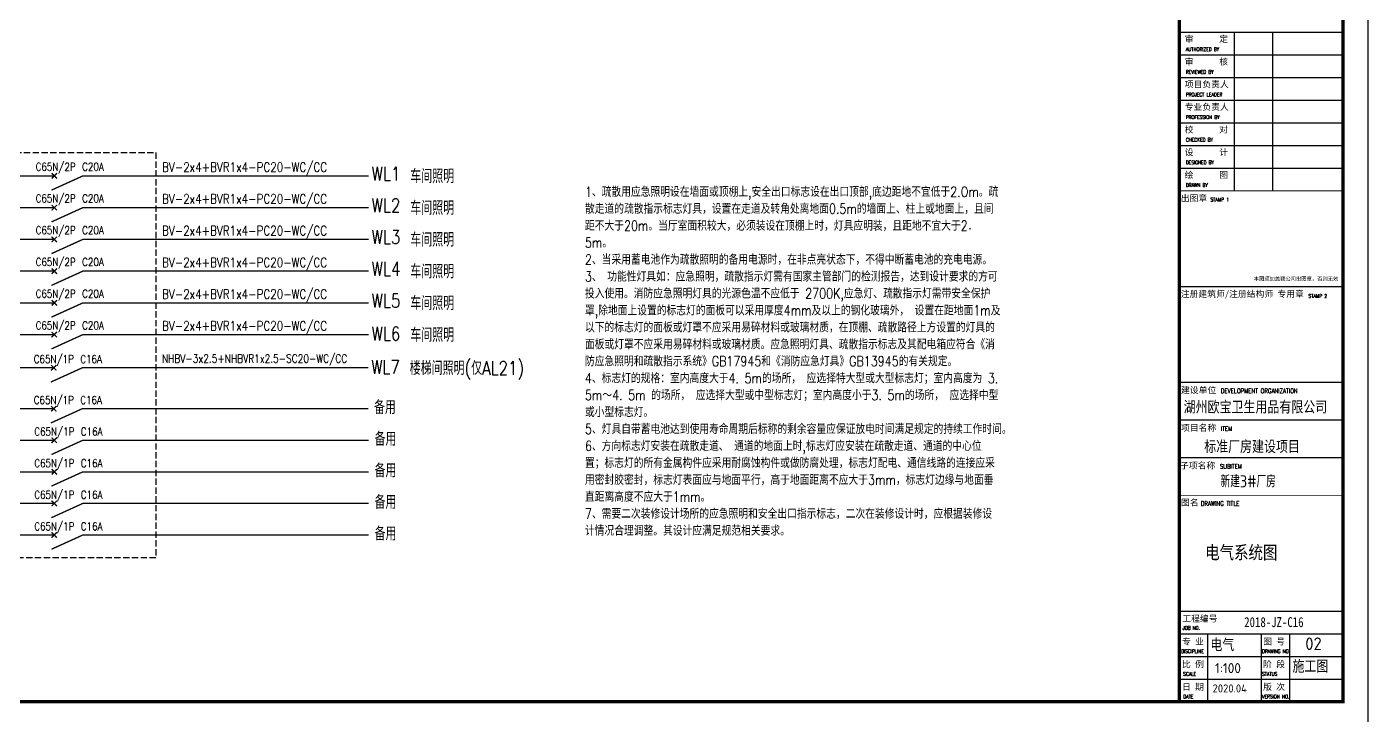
# Model space of a CAD drawing. Extents: x -55118 to 386282, y -631686 to -470886.
# Drawn here: x 17709 to 70982, y -571821 to -544472 of the extents above; entities that cross this region are included whole.
import ezdxf
from ezdxf.enums import TextEntityAlignment as Align

# ---------------------------------------------------------------- set-up
doc = ezdxf.new("R2010")
doc.units = 0
doc.header["$LTSCALE"] = 1000
doc.header["$MEASUREMENT"] = 0
doc.linetypes.add('DASH', pattern=[0.35, 0.25, -0.1])
doc.layers.get('0').update_dxf_attribs({"linetype": 'CONTINUOUS'})
for name, color, linetype in [('DOTLN', 2, 'DASH'), ('ELEMENT', 3, 'CONTINUOUS'), ('PUB_TEXT', 7, 'CONTINUOUS'), ('SIG_TEXT', 7, 'CONTINUOUS'), ('WIRE-系统', 4, 'CONTINUOUS'), ('图层1', 53, 'CONTINUOUS'), ('图框', 4, 'CONTINUOUS')]:
    doc.layers.add(name, color=color, linetype=linetype)
doc.styles.add('-黑体', font='simhei.ttf', dxfattribs={"width": 0.8})
doc.styles.add('_HZTXT', font='txt.shx', dxfattribs={"width": 0.8, "bigfont": 'hztxt.shx'})
doc.styles.add('_TEL_DIM', font='SIMPLEX', dxfattribs={"width": 0.8, "height": 3.5, "bigfont": 'HZTXT'})
doc.styles.add('HZTXT', font='txt.shx', dxfattribs={"width": 0.8, "bigfont": 'hztxt.shx'})
doc.styles.add('iIcon2', font='')
doc.styles.add('MIMI-TKWZ', font='romanc.shx', dxfattribs={"width": 0.75, "oblique": 15, "bigfont": 'bigfont.shx'})
doc.styles.get("Standard").update_dxf_attribs({"font": 'GBENOR', "bigfont": 'GBCBIG'})
doc.styles.add('STYLE1', font='tssdeng.shx', dxfattribs={"height": 8, "bigfont": 'tssdchn.shx'})
doc.styles.add('宋体', font='', dxfattribs={"width": 0.8})
doc.styles.get('iIcon2').set_extended_font_data('SimSun')
doc.styles.get('宋体').set_extended_font_data('SimSun')

# ---------------------------------------------------------------- blocks, each defined once
blk = doc.blocks.new('$element$00000497')
at = {"const_width": 0.0233}
for points in [[(0, 0), (0, -0.25)], [(0, -1), (0, -0.75), (-0.25, -0.2)], [(-0.047, -0.297), (0.047, -0.203)], [(-0.047, -0.203), (0.047, -0.297)]]:
    blk.add_lwpolyline(points, dxfattribs=at)
at = {"flags": 9}
blk.add_attdef('S', (0, 0), '', height=0.00000667, dxfattribs=at)

msp = doc.modelspace()

# ---------------------------------------------------------------- linework, layer by layer
at = {"layer": 'DOTLN', "color": 4, "linetype": 'DASH'}
for p, q in [((7441.7, -549471.2), (22830.7, -549471.2)), ((22830.7, -549471.2), (22830.7, -565574.7)), ((22830.7, -565574.7), (7441.7, -565574.7))]:
    msp.add_line(p, q, dxfattribs=at)
at = {"layer": 'WIRE-系统', "color": 4, "const_width": 53}
for points in [[(16211.8, -550394.2), (18232.7, -550394.2)], [(20503, -550394.2), (31291.6, -550394.2)], [(16211.8, -551655.5), (18232.7, -551655.5)], [(20503, -551655.5), (31291.6, -551655.5)], [(16211.8, -552916.8), (18232.7, -552916.8)], [(20503, -552916.8), (31291.6, -552916.8)], [(16211.8, -554178.1), (18232.7, -554178.1)], [(20503, -554178.1), (31291.6, -554178.1)], [(16211.8, -555439.4), (18232.7, -555439.4)], [(20503, -555439.4), (31291.6, -555439.4)], [(16211.8, -556700.7), (18232.7, -556700.7)], [(20503, -556700.7), (31291.6, -556700.7)], [(16188.8, -558017.9), (18209.8, -558017.9)], [(20480.1, -558017.9), (31268.7, -558017.9)], [(16188.8, -559643.6), (18209.8, -559643.6)], [(20447.8, -559643.6), (31268.7, -559643.6)], [(16210, -560898.2), (18230.9, -560898.2)], [(20469, -560898.2), (31289.8, -560898.2)], [(16210, -562152.7), (18230.9, -562152.7)], [(20469, -562152.7), (31289.8, -562152.7)], [(16210, -563407.3), (18230.9, -563407.3)], [(20469, -563407.3), (31289.8, -563407.3)], [(16210, -564661.9), (18230.9, -564661.9)], [(20469, -564661.9), (31289.8, -564661.9)]]:
    msp.add_lwpolyline(points, dxfattribs=at)
at = {"layer": '图框'}
for p, q in [((63482.5, -544685.5), (69982.5, -544685.5)), ((63482.5, -544685.5), (69982.5, -544685.5)), ((65654.1, -544685.5), (65654.1, -550985.5)), ((67182.5, -544685.5), (67182.5, -550985.5)), ((63482.5, -545585.5), (69982.5, -545585.5)), ((63482.5, -546485.5), (69982.5, -546485.5)), ((63482.5, -547385.5), (69982.5, -547385.5)), ((63482.5, -548285.5), (69982.5, -548285.5)), ((63482.5, -549185.5), (69982.5, -549185.5)), ((63482.5, -550085.5), (69982.5, -550085.5)), ((63482.5, -554785.5), (69982.5, -554785.5)), ((63482.5, -558585.5), (69982.5, -558585.5)), ((63482.5, -560085.5), (69982.5, -560085.5)), ((63482.5, -561585.5), (69982.5, -561585.5)), ((63482.5, -567685.5), (69982.5, -567685.5)), ((63482.5, -568585.5), (69982.5, -568585.5)), ((64607.5, -568585.5), (64607.5, -571285.5)), ((66732.5, -568585.5), (66732.5, -571285.5)), ((67857.5, -568585.5), (67857.5, -571285.5)), ((63482.5, -569485.5), (69982.5, -569485.5)), ((63482.5, -570385.5), (69982.5, -570385.5))]:
    msp.add_line(p, q, dxfattribs=at)
msp.add_lwpolyline([(-34117.5, -572285.5), (70982.5, -572285.5), (70982.5, -512885.5), (-34117.5, -512885.5)], close=True, dxfattribs=at)
at = {"layer": '图框', "const_width": 140}
for points in [[(-31617.5, -513885.5), (69982.5, -513885.5), (69982.5, -571285.5), (-31617.5, -571285.5)], [(69982.5, -513885.5), (63482.5, -513885.5), (63482.5, -571285.5), (69982.5, -571285.5)]]:
    msp.add_lwpolyline(points, close=True, dxfattribs=at)
at = {"layer": '图框', "const_width": 35}
for points in [[(63482.5, -544685.5), (69982.5, -544685.5)], [(63482.5, -550985.5), (69982.5, -550985.5)], [(63482.5, -558585.5), (69982.5, -558585.5)], [(63482.5, -563085.5), (69982.5, -563085.5)]]:
    msp.add_lwpolyline(points, dxfattribs=at)

# ---------------------------------------------------------------- block references
at = {"layer": 'ELEMENT', "color": 4, "xscale": 2270.34756903788, "yscale": 2270.34756903788, "zscale": 2270.34756903788, "rotation": 90}
for p in [(18232.7, -550394.2), (18232.7, -551655.5), (18232.7, -552916.8), (18232.7, -554178.1), (18232.7, -555439.4), (18232.7, -556700.7), (18209.8, -558017.9), (18209.8, -559643.6), (18230.9, -560898.2), (18230.9, -562152.7), (18230.9, -563407.3), (18230.9, -564661.9)]:
    msp.add_blockref('$element$00000497', p, dxfattribs=at)

# ---------------------------------------------------------------- texts
at = {"insert": (39875.5, -550822.8), "char_height": 403.7996, "width": 16471.256, "attachment_point": 1, "style": '_TEL_DIM'}
msp.add_mtext('1、疏散用应急照明设在墙面或顶棚上,安全出口标志设在出口顶部,底边距地不宜低于2.Om。疏散走道的疏散指示标志灯具，设置在走道及转角处离地面0.5m的墙面上、柱上或地面上，且间距不大于20m。当厅室面积较大，必须装设在顶棚上时，灯具应明装，且距地不宜大于2．5m。\\P2、当采用蓄电池作为疏散照明的备用电源时，在非点亮状态下，不得中断蓄电池的充电电源。\\P3、 功能性灯具如：应急照明，疏散指示灯需有国家主管部门的检测报告，达到设计要求的方可投入使用。{\\H0.99996x;消防应急照明灯具的光源色温不应低于 2700K,应急灯、疏散指示灯需带安全保护罩,除地面上设置的标志灯的面板可以采用厚度4mm及以上的钢化玻璃外， 设置在距地面1m及以下的标志灯的面板或灯罩不应采用易碎材料或玻璃材质，在顶棚、疏散路径上方设置的灯具的面板或灯罩不应采用易碎材料或玻璃材质。应急照明灯具、疏散指示标志及其配电箱应符合《消防应急照明和疏散指示系统》GB17945和《消防应急灯具》GB13945的有关规定。\\P4、标志灯的规格：室内高度大于4. 5m的场所， 应选择特大型或大型标志灯；室内高度为 3. 5m～4. 5m 的场所， 应选择大型或中型标志灯；室内高度小于3. 5m的场所， 应选择中型或小型标志灯。\\P5、灯具自带蓄电池达到使用寿命周期后标称的剩余容量应保证放电时间满足规定的持续工作时间。\\P6、方向标志灯安装在疏散走道、 通道的地面上时,标志灯应安装在疏散走道、通道的中心位置；标志灯的所有金属构件应采用耐腐蚀构件或做防腐处理，标志灯配电、通信线路的连接应采用密封胶密封，标志灯表面应与地面平行，高于地面距离不应大于3mm，标志灯边缘与地面垂直距离高度不应大于1mm。\\P7、需要二次装修设计场所的应急照明和安全出口指示标志，二次在装修设计时，应根据装修设计情况合理调整。其设计应满足规范相关要求。}', dxfattribs=at)
at = {"layer": 'PUB_TEXT', "style": 'STYLE1'}
for s, height, p in [('湖州欧宝卫生用品有限公司', 500, (63655.1, -559587.7)), ('标准厂房建设项目', 500, (64470.3, -561158.7)), ('电气', 500, (64715.5, -569032.9)), ('02', 500, (68484.7, -568982.7)), ('1:100', 400, (64899.7, -569950)), ('施工图', 500, (67975.6, -569885.8)), ('2020.04', 320, (64803.1, -570758.5))]:
    msp.add_text(s, height=height, dxfattribs=at).set_placement(p, align=Align.MIDDLE_LEFT)
at = {"layer": 'PUB_TEXT', "style": '-黑体', "width": 0.8}
msp.add_text('电气系统图', height=525.74, dxfattribs=at).set_placement((64508.3, -565617.8))
at = {"layer": 'SIG_TEXT', "color": 4, "width": 0.8}
for s, height, style, p in [('C65N/2P', 317.85, 'HZTXT', (18058.3, -550189)), ('C20A', 317.85, 'HZTXT', (19905.5, -550189)), ('BV-2x4+BVR1x4-PC20-WC/CC', 376.234, 'HZTXT', (23080.2, -550236.3)), ('WL1', 544.88, '_HZTXT', (31403.8, -550576.4)), ('车间照明', 544.88, '_HZTXT', (32938.1, -550681)), ('C65N/2P', 317.85, 'HZTXT', (18058.3, -551450.3)), ('C20A', 317.85, 'HZTXT', (19905.5, -551450.3)), ('BV-2x4+BVR1x4-PC20-WC/CC', 376.234, 'HZTXT', (23080.2, -551497.6)), ('WL2', 544.88, '_HZTXT', (31403.8, -551837.7)), ('车间照明', 544.88, '_HZTXT', (32938.1, -551942.3)), ('C65N/2P', 317.85, 'HZTXT', (18058.3, -552711.6)), ('C20A', 317.85, 'HZTXT', (19905.5, -552711.6)), ('BV-2x4+BVR1x4-PC20-WC/CC', 376.234, 'HZTXT', (23080.2, -552758.9)), ('WL3', 544.88, '_HZTXT', (31403.8, -553099)), ('车间照明', 544.88, '_HZTXT', (32938.1, -553203.6)), ('C65N/2P', 317.85, 'HZTXT', (18058.3, -553972.9)), ('C20A', 317.85, 'HZTXT', (19905.5, -553972.9)), ('BV-2x4+BVR1x4-PC20-WC/CC', 376.234, 'HZTXT', (23080.2, -554020.2)), ('WL4', 544.88, '_HZTXT', (31403.8, -554360.3)), ('车间照明', 544.88, '_HZTXT', (32938.1, -554464.9)), ('C65N/2P', 317.85, 'HZTXT', (18058.3, -555234.2)), ('C20A', 317.85, 'HZTXT', (19905.5, -555234.2)), ('BV-2x4+BVR1x4-PC20-WC/CC', 376.234, 'HZTXT', (23080.2, -555281.5)), ('WL5', 544.88, '_HZTXT', (31403.8, -555622.8)), ('车间照明', 544.88, '_HZTXT', (32938.1, -555726.2)), ('C65N/2P', 317.85, 'HZTXT', (18058.3, -556495.5)), ('C20A', 317.85, 'HZTXT', (19905.5, -556495.5)), ('BV-2x4+BVR1x4-PC20-WC/CC', 376.234, 'HZTXT', (23080.2, -556542.8)), ('WL6', 544.88, '_HZTXT', (31403.8, -556938.8)), ('车间照明', 544.88, '_HZTXT', (32938.1, -556987.5)), ('C65N/1P', 317.85, 'HZTXT', (17985.1, -557832.7)), ('C16A', 317.85, 'HZTXT', (19832.3, -557832.7)), ('NHBV-3x2.5+NHBVR1x2.5-SC20-WC/CC', 327.637, 'HZTXT', (23075.7, -557815.9)), ('WL7', 544.88, '_HZTXT', (31380.9, -558255.9)), ('楼梯间照明(仅AL21)', 544.883, '_HZTXT', (32915.1, -558304.7)), ('C65N/1P', 317.85, 'HZTXT', (17985.1, -559458.5)), ('C16A', 317.85, 'HZTXT', (19833.2, -559458.5)), ('备用', 539.27, '_HZTXT', (31501.4, -559859.6)), ('C65N/1P', 317.85, 'HZTXT', (18006.2, -560713.1)), ('C16A', 317.85, 'HZTXT', (19854.4, -560713.1)), ('备用', 539.27, '_HZTXT', (31522.5, -561114.2)), ('C65N/1P', 317.85, 'HZTXT', (18006.2, -561967.6)), ('C16A', 317.85, 'HZTXT', (19854.4, -561967.6)), ('备用', 539.27, '_HZTXT', (31522.5, -562368.8)), ('C65N/1P', 317.85, 'HZTXT', (18006.2, -563222.2)), ('C16A', 317.85, 'HZTXT', (19854.4, -563222.2)), ('备用', 539.27, '_HZTXT', (31522.5, -563623.3)), ('C65N/1P', 317.85, 'HZTXT', (18006.2, -564476.8)), ('C16A', 317.85, 'HZTXT', (19854.4, -564476.8)), ('备用', 539.27, '_HZTXT', (31522.5, -564877.9))]:
    msp.add_text(s, height=height, dxfattribs=dict(at, style=style)).set_placement(p)
at = {"layer": '图层1'}
msp.add_text('新建3#厂房', height=482.27, dxfattribs=at).set_placement((65115.8, -562768.8))
at = {"layer": '图框', "style": 'iIcon2'}
for s, height, p in [('审      定', 250, (63694.8, -545081.7)), ('审      核', 250, (63694.8, -545981.7)), ('项目负责人', 250, (63694.8, -546881.7)), ('专业负责人', 250, (63694.8, -547781.7)), ('校      对', 250, (63694.8, -548681.7)), ('设      计', 250, (63694.8, -549581.7)), ('绘      图', 250, (63694.8, -550481.7)), ('出图章', 250, (63539.8, -551409.4)), ('本图须加盖我公司出图章，否则无效', 150, (66435.9, -554558.3)), ('注册建筑师/注册结构师 专用章', 250, (63539.8, -555209.4)), ('建设单位', 250, (63549.3, -559030.4)), ('项目名称', 250, (63549.3, -560530.4)), ('子项名称', 250, (63510.9, -562028.7)), ('图名', 250, (63549.3, -563495.5)), ('工程编号', 250, (63599.9, -568109.4)), ('专 业', 250, (63588.2, -569021.1)), ('图 号', 250, (66810.2, -569021.1)), ('比 例', 250, (63588.2, -569921.1)), ('阶 段', 250, (66810.2, -569921.1)), ('日 期', 250, (63588.2, -570821.1)), ('版 次', 250, (66810.2, -570821.1))]:
    msp.add_text(s, height=height, dxfattribs=at).set_placement(p)
at = {"layer": '图框', "style": 'MIMI-TKWZ', "width": 0.75}
for s, height, p in [('AUTHORIZED BY', 145, (63738.7, -545433.7)), ('REVIEWED BY', 145, (63738.7, -546333.7)), ('PROJECT LEADER', 145, (63738.7, -547233.7)), ('PROFESSION BY', 145, (63738.7, -548133.7)), ('CHECKED BY', 145, (63738.7, -549033.7)), ('DESIGNED BY', 145, (63738.7, -549933.7)), ('DRAWN BY', 145, (63738.7, -550833.7)), ('STAMP 1', 145, (64720, -551406.3)), ('STAMP 2', 145, (68613.8, -555239.5)), ('DEVELOPMENT ORGANIZATION', 180, (65131.4, -559027.7)), ('ITEM', 180, (65131.4, -560527.7)), ('SUBITEM', 180, (65093, -562026)), ('DRAWING TITLE', 180, (64337.6, -563499.2)), ('JOB N0.', 145, (63608, -568424.9)), ('DISCIPLINE', 145, (63556, -569354.3)), ('DRAWING NO.', 145, (66766.3, -569354.3)), ('SCALE', 145, (63638.1, -570254.3)), ('STATUS', 145, (66766.3, -570254.3)), ('DATE', 145, (63638.1, -571154.3)), ('VERSION NO.', 145, (66766.3, -571154.3))]:
    msp.add_text(s, height=height, dxfattribs=at).set_placement(p)
at = {"layer": '图框', "color": 4, "style": '宋体', "width": 0.8}
msp.add_text('2018-JZ-C16', height=393.722, dxfattribs=at).set_placement((66059.3, -568319.9))

doc.saveas('drawing.dxf')
